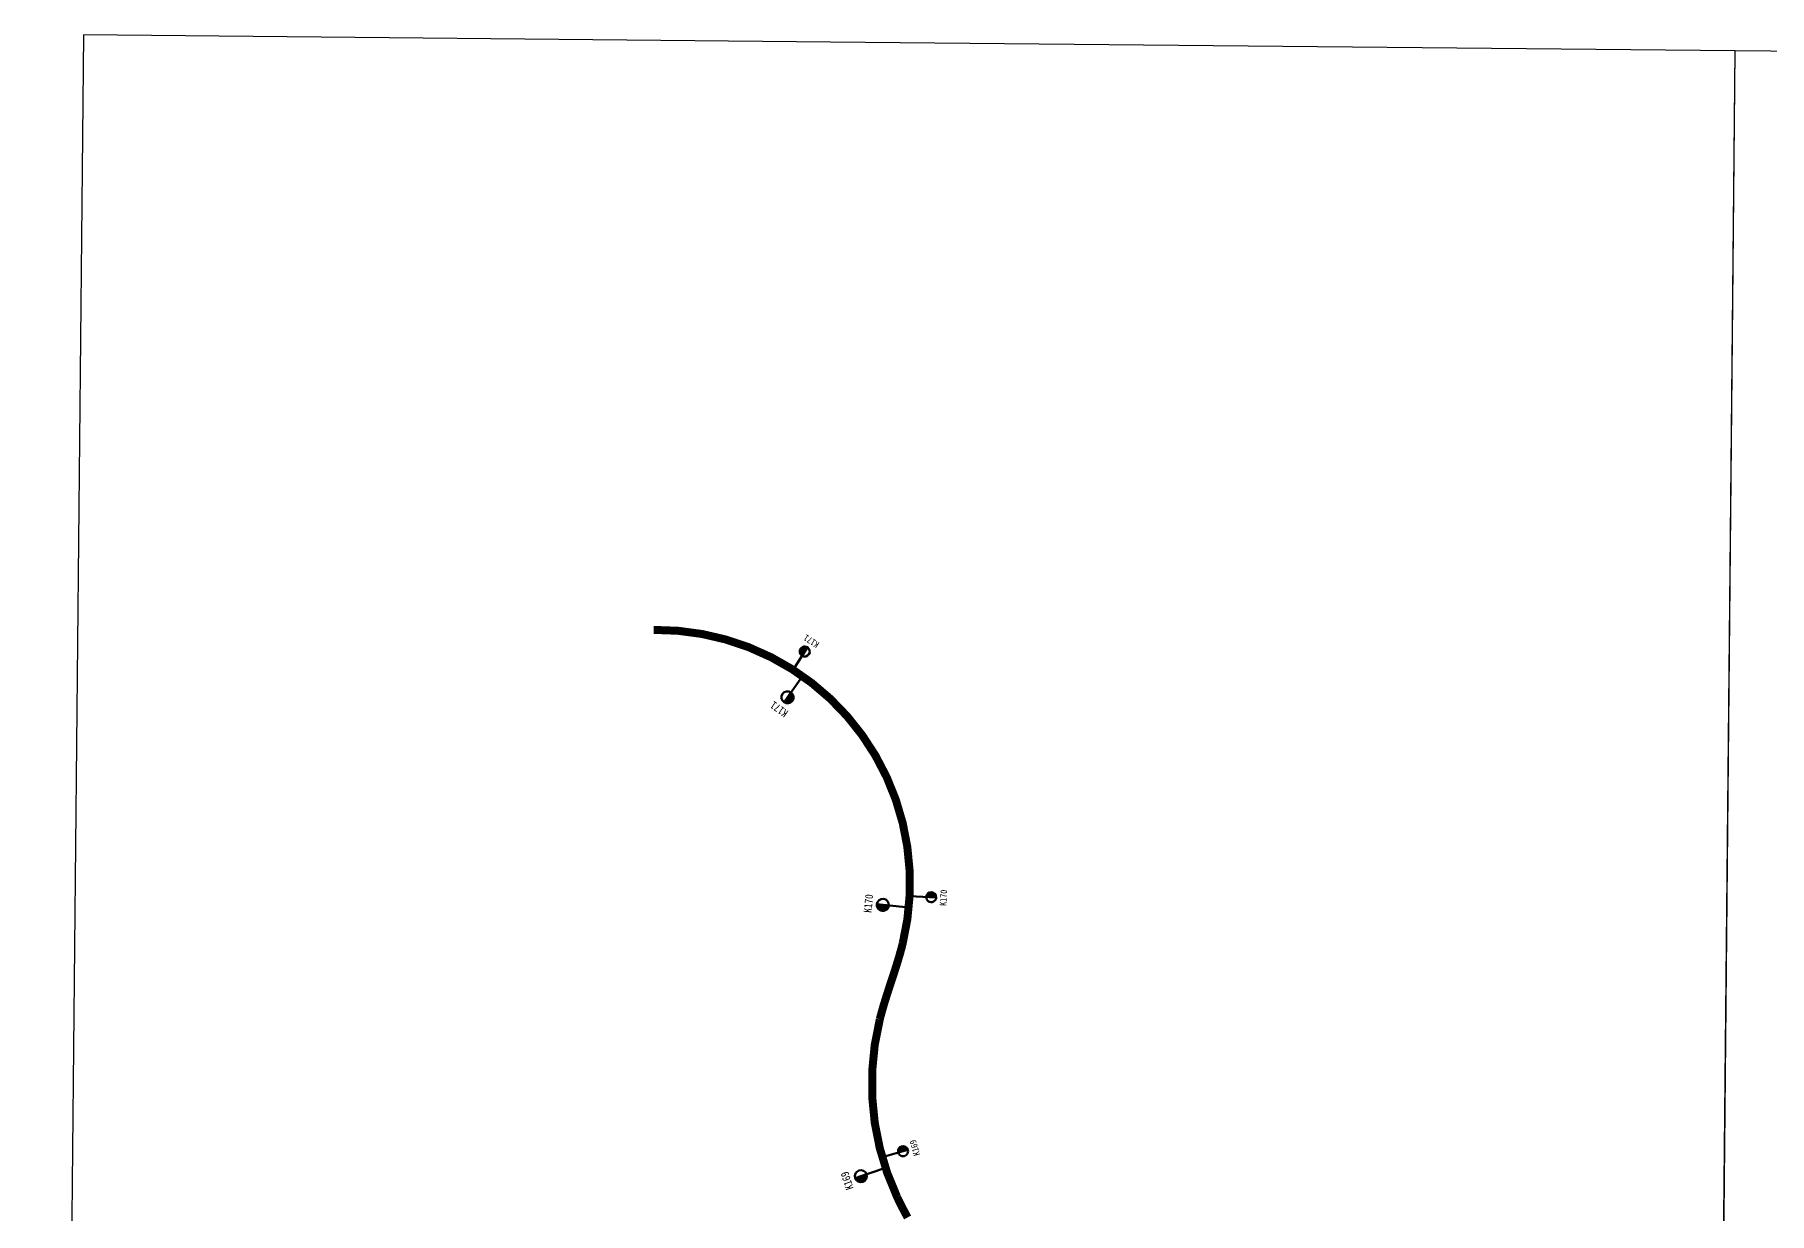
# Model space of a CAD drawing. Header units: millimetres. Extents: x 35376015 to 35425557, y 2978369 to 3016004.
# Drawn here: x 35376015 to 35382518, y 3011585 to 3016004 of the extents above; entities that cross this region are included whole.
import ezdxf
from ezdxf.enums import TextEntityAlignment as Align

# ---------------------------------------------------------------- set-up
doc = ezdxf.new("R2010")
doc.units = ezdxf.units.MM
doc.header["$XCLIPFRAME"] = 0
doc.layers.add('station', color=1, linetype='Continuous', lineweight=60)
doc.layers.add('zhix', color=5, linetype='Continuous', lineweight=30)
doc.styles.add('GTF_XW', font='SIMHEI.TTF', dxfattribs={"width": 0.85})
picture_1 = doc.add_image_def('image1.tif', size_in_pixel=(17400, 14230))
picture_2 = doc.add_image_def('image2.tif', size_in_pixel=(17398, 14207))

# ---------------------------------------------------------------- blocks, each defined once
blk = doc.blocks.new('公里标')
at = {"layer": 'station'}
h = blk.add_hatch(color=256, dxfattribs=at)
edge = h.paths.add_edge_path()
edge.add_arc((0, 13), 3, 90, 270)
edge.add_line((0, 10), (0, 16))
blk.add_line((0, 16), (0, 0), dxfattribs=at)
blk.add_lwpolyline([(0, 16, 1), (0, 10)], format="xyb", close=True, dxfattribs=at)
blk.add_lwpolyline([(0, 16, -1), (0, 10, -15.340907)], format="xyb", dxfattribs=at)

msp = doc.modelspace()

# ---------------------------------------------------------------- linework, layer by layer
at = {"color": 7, "lineweight": 30, "const_width": 1}
for points in [[(35384426.3, 3006001.2, 0.000006), (35384390.1, 3006275.6, -0.000003), (35384334.1, 3006699.2, -0.004654)], [(35384446.2, 3006003.8, 0.000006), (35384409.9, 3006278.2, -0.000003), (35384354, 3006701.8, -0.004654)]]:
    msp.add_lwpolyline(points, format="xyb", dxfattribs=at)
at = {"layer": 'zhix', "color": 1, "const_width": 30, "flags": 128}
msp.add_lwpolyline([(35379287.4, 3011569), (35379286.9, 3011569.9), (35379286.5, 3011570.7), (35379286, 3011571.6), (35379285.5, 3011572.5), (35379285, 3011573.4), (35379284.6, 3011574.3), (35379284.1, 3011575.1), (35379283.6, 3011576), (35379283.1, 3011576.9), (35379282.7, 3011577.8), (35379282.2, 3011578.7), (35379281.7, 3011579.5), (35379281.2, 3011580.4), (35379280.8, 3011581.3), (35379280.3, 3011582.2), (35379279.8, 3011583.1), (35379279.3, 3011583.9), (35379278.9, 3011584.8), (35379278.4, 3011585.7), (35379277.9, 3011586.6), (35379277.5, 3011587.5), (35379277, 3011588.4), (35379276.5, 3011589.2), (35379276.1, 3011590.1), (35379275.6, 3011591), (35379275.1, 3011591.9), (35379274.7, 3011592.8), (35379274.2, 3011593.7), (35379273.7, 3011594.5), (35379273.3, 3011595.4), (35379272.8, 3011596.3), (35379272.3, 3011597.2), (35379271.9, 3011598.1), (35379271.4, 3011599), (35379270.9, 3011599.9), (35379270.5, 3011600.8), (35379270, 3011601.6), (35379269.6, 3011602.5), (35379269.1, 3011603.4), (35379268.6, 3011604.3), (35379268.2, 3011605.2), (35379267.7, 3011606.1), (35379267.3, 3011607), (35379266.8, 3011607.9), (35379266.3, 3011608.7), (35379265.9, 3011609.6), (35379265.4, 3011610.5), (35379265, 3011611.4), (35379264.5, 3011612.3), (35379264.1, 3011613.2), (35379263.6, 3011614.1), (35379263.2, 3011615), (35379262.7, 3011615.9), (35379262.3, 3011616.8), (35379261.8, 3011617.7), (35379261.4, 3011618.6), (35379260.9, 3011619.4), (35379260.5, 3011620.3), (35379260, 3011621.2), (35379259.6, 3011622.1), (35379259.1, 3011623), (35379258.7, 3011623.9), (35379258.2, 3011624.8), (35379257.8, 3011625.7), (35379257.4, 3011626.6), (35379256.9, 3011627.5), (35379256.5, 3011628.4), (35379256, 3011629.3), (35379255.6, 3011630.2), (35379255.2, 3011631.1), (35379254.7, 3011632), (35379254.3, 3011632.9), (35379253.8, 3011633.8), (35379253.4, 3011634.7), (35379253, 3011635.6), (35379252.5, 3011636.5), (35379252.1, 3011637.4), (35379251.7, 3011638.3), (35379251.2, 3011639.2), (35379250.8, 3011640.1), (35379250.4, 3011641), (35379250, 3011641.9), (35379249.5, 3011642.8), (35379249.1, 3011643.7), (35379248.7, 3011644.6), (35379248.2, 3011645.5), (35379248, 3011646, -0.171994), (35379183, 3012311), (35379183.2, 3012311.5), (35379183.4, 3012312.5), (35379183.7, 3012313.5), (35379183.9, 3012314.4), (35379184.1, 3012315.4), (35379184.4, 3012316.4), (35379184.6, 3012317.3), (35379184.9, 3012318.3), (35379185.1, 3012319.3), (35379185.4, 3012320.2), (35379185.6, 3012321.2), (35379185.9, 3012322.2), (35379186.1, 3012323.1), (35379186.4, 3012324.1), (35379186.6, 3012325.1), (35379186.9, 3012326), (35379187.1, 3012327), (35379187.4, 3012328), (35379187.7, 3012328.9), (35379187.9, 3012329.9), (35379188.2, 3012330.9), (35379188.4, 3012331.8), (35379188.7, 3012332.8), (35379189, 3012333.8), (35379189.2, 3012334.7), (35379189.5, 3012335.7), (35379189.8, 3012336.7), (35379190, 3012337.6), (35379190.3, 3012338.6), (35379190.5, 3012339.6), (35379190.8, 3012340.5), (35379191.1, 3012341.5), (35379191.3, 3012342.5), (35379191.6, 3012343.4), (35379191.9, 3012344.4), (35379192.2, 3012345.3), (35379192.4, 3012346.3), (35379192.7, 3012347.3), (35379193, 3012348.2), (35379193.2, 3012349.2), (35379193.5, 3012350.2), (35379193.8, 3012351.1), (35379194.1, 3012352.1), (35379194.3, 3012353), (35379194.6, 3012354), (35379194.9, 3012355), (35379195.2, 3012355.9), (35379195.5, 3012356.9), (35379195.7, 3012357.8), (35379196, 3012358.8), (35379196.3, 3012359.8), (35379196.6, 3012360.7), (35379196.9, 3012361.7), (35379197.1, 3012362.6), (35379197.4, 3012363.6), (35379197.7, 3012364.6), (35379198, 3012365.5), (35379198.3, 3012366.5), (35379198.6, 3012367.4), (35379198.9, 3012368.4), (35379199.1, 3012369.3), (35379199.4, 3012370.3), (35379199.7, 3012371.3), (35379200, 3012372.2), (35379200.3, 3012373.2), (35379200.6, 3012374.1), (35379200.9, 3012375.1), (35379201.2, 3012376), (35379201.5, 3012377), (35379201.8, 3012378), (35379202, 3012378.9), (35379202.3, 3012379.9), (35379202.6, 3012380.8), (35379202.9, 3012381.8), (35379203.2, 3012382.7), (35379203.5, 3012383.7), (35379203.8, 3012384.7), (35379204.1, 3012385.6), (35379204.4, 3012386.6), (35379204.7, 3012387.5), (35379205, 3012388.5), (35379205.3, 3012389.4), (35379205.6, 3012390.4), (35379205.9, 3012391.3), (35379206.2, 3012392.3), (35379206.5, 3012393.2), (35379206.8, 3012394.2), (35379207.1, 3012395.2), (35379207.4, 3012396.1), (35379207.7, 3012397.1), (35379208, 3012398), (35379208.3, 3012399), (35379208.6, 3012399.9), (35379208.9, 3012400.9), (35379209.2, 3012401.8), (35379209.5, 3012402.8), (35379209.8, 3012403.7), (35379210.1, 3012404.7), (35379210.4, 3012405.6), (35379210.7, 3012406.6), (35379211, 3012407.5), (35379211.3, 3012408.5), (35379211.6, 3012409.4), (35379211.9, 3012410.4), (35379212.2, 3012411.4), (35379212.5, 3012412.3), (35379212.9, 3012413.3), (35379213.2, 3012414.2), (35379213.5, 3012415.2), (35379213.8, 3012416.1), (35379214.1, 3012417.1), (35379214.4, 3012418), (35379214.7, 3012419), (35379215, 3012419.9), (35379215.3, 3012420.9), (35379215.6, 3012421.8), (35379215.9, 3012422.8), (35379216.2, 3012423.7), (35379216.6, 3012424.7), (35379216.9, 3012425.6), (35379217.2, 3012426.6), (35379217.5, 3012427.5), (35379217.8, 3012428.5), (35379218.1, 3012429.4), (35379218.4, 3012430.4), (35379218.7, 3012431.3), (35379219, 3012432.3), (35379219.3, 3012433.2), (35379219.7, 3012434.2), (35379220, 3012435.1), (35379220.3, 3012436.1), (35379220.6, 3012437), (35379220.9, 3012438), (35379221.2, 3012438.9), (35379221.5, 3012439.9), (35379221.8, 3012440.8), (35379222.1, 3012441.8), (35379222.5, 3012442.7), (35379222.8, 3012443.7), (35379223.1, 3012444.6), (35379223.4, 3012445.6), (35379223.7, 3012446.5), (35379224, 3012447.5), (35379224.3, 3012448.4), (35379224.6, 3012449.4), (35379225, 3012450.3), (35379225.3, 3012451.3), (35379225.6, 3012452.2), (35379225.9, 3012453.2), (35379226.2, 3012454.1), (35379226.5, 3012455.1), (35379226.8, 3012456), (35379227.1, 3012457), (35379227.5, 3012457.9), (35379227.8, 3012458.9), (35379228.1, 3012459.8), (35379228.4, 3012460.8), (35379228.7, 3012461.7), (35379229, 3012462.7), (35379229.3, 3012463.6), (35379229.6, 3012464.6), (35379230, 3012465.5), (35379230.3, 3012466.5), (35379230.6, 3012467.4), (35379230.9, 3012468.4), (35379231.2, 3012469.3), (35379231.5, 3012470.3), (35379231.8, 3012471.2), (35379232.1, 3012472.2), (35379232.4, 3012473.1), (35379232.8, 3012474.1), (35379233.1, 3012475), (35379233.4, 3012476), (35379233.7, 3012476.9), (35379234, 3012477.9), (35379234.3, 3012478.8), (35379234.6, 3012479.8), (35379234.9, 3012480.7), (35379235.2, 3012481.7), (35379235.5, 3012482.6), (35379235.9, 3012483.6), (35379236.2, 3012484.5), (35379236.5, 3012485.5), (35379236.8, 3012486.4), (35379237.1, 3012487.4), (35379237.4, 3012488.3), (35379237.7, 3012489.3), (35379238, 3012490.2), (35379238.3, 3012491.2), (35379238.6, 3012492.2), (35379238.9, 3012493.1), (35379239.2, 3012494.1), (35379239.6, 3012495), (35379239.9, 3012496), (35379240.2, 3012496.9), (35379240.5, 3012497.9), (35379240.8, 3012498.8), (35379241.1, 3012499.8), (35379241.4, 3012500.7), (35379241.7, 3012501.7), (35379242, 3012502.6), (35379242.3, 3012503.6), (35379242.6, 3012504.5), (35379242.9, 3012505.5), (35379243.2, 3012506.4), (35379243.5, 3012507.4), (35379243.8, 3012508.3), (35379244.1, 3012509.3), (35379244.4, 3012510.3), (35379244.7, 3012511.2), (35379245, 3012512.2), (35379245.3, 3012513.1), (35379245.6, 3012514.1), (35379245.9, 3012515), (35379246.2, 3012516), (35379246.5, 3012516.9), (35379246.8, 3012517.9), (35379247.1, 3012518.8), (35379247.4, 3012519.8), (35379247.7, 3012520.7), (35379248, 3012521.7), (35379248.3, 3012522.7), (35379248.6, 3012523.6), (35379248.9, 3012524.6), (35379249.2, 3012525.5), (35379249.5, 3012526.5), (35379249.8, 3012527.4), (35379250, 3012528.4), (35379250.3, 3012529.4), (35379250.6, 3012530.3), (35379250.9, 3012531.3), (35379251.2, 3012532.2), (35379251.5, 3012533.2), (35379251.8, 3012534.1), (35379252.1, 3012535.1), (35379252.4, 3012536.1), (35379252.7, 3012537), (35379252.9, 3012538), (35379253.2, 3012538.9), (35379253.5, 3012539.9), (35379253.8, 3012540.8), (35379254.1, 3012541.8), (35379254.4, 3012542.8), (35379254.6, 3012543.7), (35379254.9, 3012544.7), (35379255.2, 3012545.6), (35379255.5, 3012546.6), (35379255.8, 3012547.6), (35379256.1, 3012548.5), (35379256.3, 3012549.5), (35379256.6, 3012550.4), (35379256.9, 3012551.4), (35379257.2, 3012552.4), (35379257.4, 3012553.3), (35379257.7, 3012554.3), (35379258, 3012555.2), (35379258.3, 3012556.2), (35379258.5, 3012557.2), (35379258.8, 3012558.1), (35379259.1, 3012559.1), (35379259.4, 3012560.1), (35379259.6, 3012561), (35379259.9, 3012562), (35379260.2, 3012562.9), (35379260.4, 3012563.9), (35379260.7, 3012564.9), (35379261, 3012565.8), (35379261.2, 3012566.8), (35379261.5, 3012567.8), (35379261.8, 3012568.7), (35379262, 3012569.7), (35379262.3, 3012570.7), (35379262.6, 3012571.6), (35379262.8, 3012572.6), (35379263.1, 3012573.6), (35379263.3, 3012574.5), (35379263.6, 3012575.5), (35379263.9, 3012576.4), (35379264.1, 3012577.4), (35379264.4, 3012578.4), (35379264.6, 3012579.3), (35379264.9, 3012580.3), (35379265.1, 3012581.3), (35379265.4, 3012582.3), (35379265.6, 3012583.2), (35379265.9, 3012584.2), (35379266.1, 3012585.2), (35379266.4, 3012586.1), (35379266.6, 3012587.1), (35379266.9, 3012588.1), (35379267.1, 3012589), (35379267.4, 3012590), (35379267.6, 3012591), (35379267.9, 3012591.9), (35379268.1, 3012592.9), (35379268.3, 3012593.9), (35379268.6, 3012594.9), (35379268.8, 3012595.8), (35379269.1, 3012596.8), (35379269.2, 3012597.3, 0.489541), (35378335.9, 3013772.4)], format="xyb", dxfattribs=at)
at = {"layer": 'zhix', "color": 5, "const_width": 30, "flags": 128}
msp.add_lwpolyline([(35379287.4, 3011569), (35379286.9, 3011569.9), (35379286.5, 3011570.7), (35379286, 3011571.6), (35379285.5, 3011572.5), (35379285, 3011573.4), (35379284.6, 3011574.3), (35379284.1, 3011575.1), (35379283.6, 3011576), (35379283.1, 3011576.9), (35379282.7, 3011577.8), (35379282.2, 3011578.7), (35379281.7, 3011579.5), (35379281.2, 3011580.4), (35379280.8, 3011581.3), (35379280.3, 3011582.2), (35379279.8, 3011583.1), (35379279.3, 3011583.9), (35379278.9, 3011584.8), (35379278.4, 3011585.7), (35379277.9, 3011586.6), (35379277.5, 3011587.5), (35379277, 3011588.4), (35379276.5, 3011589.2), (35379276.1, 3011590.1), (35379275.6, 3011591), (35379275.1, 3011591.9), (35379274.7, 3011592.8), (35379274.2, 3011593.7), (35379273.7, 3011594.5), (35379273.3, 3011595.4), (35379272.8, 3011596.3), (35379272.3, 3011597.2), (35379271.9, 3011598.1), (35379271.4, 3011599), (35379270.9, 3011599.9), (35379270.5, 3011600.8), (35379270, 3011601.6), (35379269.6, 3011602.5), (35379269.1, 3011603.4), (35379268.6, 3011604.3), (35379268.2, 3011605.2), (35379267.7, 3011606.1), (35379267.3, 3011607), (35379266.8, 3011607.9), (35379266.3, 3011608.7), (35379265.9, 3011609.6), (35379265.4, 3011610.5), (35379265, 3011611.4), (35379264.5, 3011612.3), (35379264.1, 3011613.2), (35379263.6, 3011614.1), (35379263.2, 3011615), (35379262.7, 3011615.9), (35379262.3, 3011616.8), (35379261.8, 3011617.7), (35379261.4, 3011618.6), (35379260.9, 3011619.4), (35379260.5, 3011620.3), (35379260, 3011621.2), (35379259.6, 3011622.1), (35379259.1, 3011623), (35379258.7, 3011623.9), (35379258.2, 3011624.8), (35379257.8, 3011625.7), (35379257.4, 3011626.6), (35379256.9, 3011627.5), (35379256.5, 3011628.4), (35379256, 3011629.3), (35379255.6, 3011630.2), (35379255.2, 3011631.1), (35379254.7, 3011632), (35379254.3, 3011632.9), (35379253.8, 3011633.8), (35379253.4, 3011634.7), (35379253, 3011635.6), (35379252.5, 3011636.5), (35379252.1, 3011637.4), (35379251.7, 3011638.3), (35379251.2, 3011639.2), (35379250.8, 3011640.1), (35379250.4, 3011641), (35379250, 3011641.9), (35379249.5, 3011642.8), (35379249.1, 3011643.7), (35379248.7, 3011644.6), (35379248.2, 3011645.5), (35379248, 3011646, -0.171994), (35379183, 3012311), (35379183.2, 3012311.5), (35379183.4, 3012312.5), (35379183.7, 3012313.5), (35379183.9, 3012314.4), (35379184.1, 3012315.4), (35379184.4, 3012316.4), (35379184.6, 3012317.3), (35379184.9, 3012318.3), (35379185.1, 3012319.3), (35379185.4, 3012320.2), (35379185.6, 3012321.2), (35379185.9, 3012322.2), (35379186.1, 3012323.1), (35379186.4, 3012324.1), (35379186.6, 3012325.1), (35379186.9, 3012326), (35379187.1, 3012327), (35379187.4, 3012328), (35379187.7, 3012328.9), (35379187.9, 3012329.9), (35379188.2, 3012330.9), (35379188.4, 3012331.8), (35379188.7, 3012332.8), (35379189, 3012333.8), (35379189.2, 3012334.7), (35379189.5, 3012335.7), (35379189.8, 3012336.7), (35379190, 3012337.6), (35379190.3, 3012338.6), (35379190.5, 3012339.6), (35379190.8, 3012340.5), (35379191.1, 3012341.5), (35379191.3, 3012342.5), (35379191.6, 3012343.4), (35379191.9, 3012344.4), (35379192.2, 3012345.3), (35379192.4, 3012346.3), (35379192.7, 3012347.3), (35379193, 3012348.2), (35379193.2, 3012349.2), (35379193.5, 3012350.2), (35379193.8, 3012351.1), (35379194.1, 3012352.1), (35379194.3, 3012353), (35379194.6, 3012354), (35379194.9, 3012355), (35379195.2, 3012355.9), (35379195.5, 3012356.9), (35379195.7, 3012357.8), (35379196, 3012358.8), (35379196.3, 3012359.8), (35379196.6, 3012360.7), (35379196.9, 3012361.7), (35379197.1, 3012362.6), (35379197.4, 3012363.6), (35379197.7, 3012364.6), (35379198, 3012365.5), (35379198.3, 3012366.5), (35379198.6, 3012367.4), (35379198.9, 3012368.4), (35379199.1, 3012369.3), (35379199.4, 3012370.3), (35379199.7, 3012371.3), (35379200, 3012372.2), (35379200.3, 3012373.2), (35379200.6, 3012374.1), (35379200.9, 3012375.1), (35379201.2, 3012376), (35379201.5, 3012377), (35379201.8, 3012378), (35379202, 3012378.9), (35379202.3, 3012379.9), (35379202.6, 3012380.8), (35379202.9, 3012381.8), (35379203.2, 3012382.7), (35379203.5, 3012383.7), (35379203.8, 3012384.7), (35379204.1, 3012385.6), (35379204.4, 3012386.6), (35379204.7, 3012387.5), (35379205, 3012388.5), (35379205.3, 3012389.4), (35379205.6, 3012390.4), (35379205.9, 3012391.3), (35379206.2, 3012392.3), (35379206.5, 3012393.2), (35379206.8, 3012394.2), (35379207.1, 3012395.2), (35379207.4, 3012396.1), (35379207.7, 3012397.1), (35379208, 3012398), (35379208.3, 3012399), (35379208.6, 3012399.9), (35379208.9, 3012400.9), (35379209.2, 3012401.8), (35379209.5, 3012402.8), (35379209.8, 3012403.7), (35379210.1, 3012404.7), (35379210.4, 3012405.6), (35379210.7, 3012406.6), (35379211, 3012407.5), (35379211.3, 3012408.5), (35379211.6, 3012409.4), (35379211.9, 3012410.4), (35379212.2, 3012411.4), (35379212.5, 3012412.3), (35379212.9, 3012413.3), (35379213.2, 3012414.2), (35379213.5, 3012415.2), (35379213.8, 3012416.1), (35379214.1, 3012417.1), (35379214.4, 3012418), (35379214.7, 3012419), (35379215, 3012419.9), (35379215.3, 3012420.9), (35379215.6, 3012421.8), (35379215.9, 3012422.8), (35379216.2, 3012423.7), (35379216.6, 3012424.7), (35379216.9, 3012425.6), (35379217.2, 3012426.6), (35379217.5, 3012427.5), (35379217.8, 3012428.5), (35379218.1, 3012429.4), (35379218.4, 3012430.4), (35379218.7, 3012431.3), (35379219, 3012432.3), (35379219.3, 3012433.2), (35379219.7, 3012434.2), (35379220, 3012435.1), (35379220.3, 3012436.1), (35379220.6, 3012437), (35379220.9, 3012438), (35379221.2, 3012438.9), (35379221.5, 3012439.9), (35379221.8, 3012440.8), (35379222.1, 3012441.8), (35379222.5, 3012442.7), (35379222.8, 3012443.7), (35379223.1, 3012444.6), (35379223.4, 3012445.6), (35379223.7, 3012446.5), (35379224, 3012447.5), (35379224.3, 3012448.4), (35379224.6, 3012449.4), (35379225, 3012450.3), (35379225.3, 3012451.3), (35379225.6, 3012452.2), (35379225.9, 3012453.2), (35379226.2, 3012454.1), (35379226.5, 3012455.1), (35379226.8, 3012456), (35379227.1, 3012457), (35379227.5, 3012457.9), (35379227.8, 3012458.9), (35379228.1, 3012459.8), (35379228.4, 3012460.8), (35379228.7, 3012461.7), (35379229, 3012462.7), (35379229.3, 3012463.6), (35379229.6, 3012464.6), (35379230, 3012465.5), (35379230.3, 3012466.5), (35379230.6, 3012467.4), (35379230.9, 3012468.4), (35379231.2, 3012469.3), (35379231.5, 3012470.3), (35379231.8, 3012471.2), (35379232.1, 3012472.2), (35379232.4, 3012473.1), (35379232.8, 3012474.1), (35379233.1, 3012475), (35379233.4, 3012476), (35379233.7, 3012476.9), (35379234, 3012477.9), (35379234.3, 3012478.8), (35379234.6, 3012479.8), (35379234.9, 3012480.7), (35379235.2, 3012481.7), (35379235.5, 3012482.6), (35379235.9, 3012483.6), (35379236.2, 3012484.5), (35379236.5, 3012485.5), (35379236.8, 3012486.4), (35379237.1, 3012487.4), (35379237.4, 3012488.3), (35379237.7, 3012489.3), (35379238, 3012490.2), (35379238.3, 3012491.2), (35379238.6, 3012492.2), (35379238.9, 3012493.1), (35379239.2, 3012494.1), (35379239.6, 3012495), (35379239.9, 3012496), (35379240.2, 3012496.9), (35379240.5, 3012497.9), (35379240.8, 3012498.8), (35379241.1, 3012499.8), (35379241.4, 3012500.7), (35379241.7, 3012501.7), (35379242, 3012502.6), (35379242.3, 3012503.6), (35379242.6, 3012504.5), (35379242.9, 3012505.5), (35379243.2, 3012506.4), (35379243.5, 3012507.4), (35379243.8, 3012508.3), (35379244.1, 3012509.3), (35379244.4, 3012510.3), (35379244.7, 3012511.2), (35379245, 3012512.2), (35379245.3, 3012513.1), (35379245.6, 3012514.1), (35379245.9, 3012515), (35379246.2, 3012516), (35379246.5, 3012516.9), (35379246.8, 3012517.9), (35379247.1, 3012518.8), (35379247.4, 3012519.8), (35379247.7, 3012520.7), (35379248, 3012521.7), (35379248.3, 3012522.7), (35379248.6, 3012523.6), (35379248.9, 3012524.6), (35379249.2, 3012525.5), (35379249.5, 3012526.5), (35379249.8, 3012527.4), (35379250, 3012528.4), (35379250.3, 3012529.4), (35379250.6, 3012530.3), (35379250.9, 3012531.3), (35379251.2, 3012532.2), (35379251.5, 3012533.2), (35379251.8, 3012534.1), (35379252.1, 3012535.1), (35379252.4, 3012536.1), (35379252.7, 3012537), (35379252.9, 3012538), (35379253.2, 3012538.9), (35379253.5, 3012539.9), (35379253.8, 3012540.8), (35379254.1, 3012541.8), (35379254.4, 3012542.8), (35379254.6, 3012543.7), (35379254.9, 3012544.7), (35379255.2, 3012545.6), (35379255.5, 3012546.6), (35379255.8, 3012547.6), (35379256.1, 3012548.5), (35379256.3, 3012549.5), (35379256.6, 3012550.4), (35379256.9, 3012551.4), (35379257.2, 3012552.4), (35379257.4, 3012553.3), (35379257.7, 3012554.3), (35379258, 3012555.2), (35379258.3, 3012556.2), (35379258.5, 3012557.2), (35379258.8, 3012558.1), (35379259.1, 3012559.1), (35379259.4, 3012560.1), (35379259.6, 3012561), (35379259.9, 3012562), (35379260.2, 3012562.9), (35379260.4, 3012563.9), (35379260.7, 3012564.9), (35379261, 3012565.8), (35379261.2, 3012566.8), (35379261.5, 3012567.8), (35379261.8, 3012568.7), (35379262, 3012569.7), (35379262.3, 3012570.7), (35379262.6, 3012571.6), (35379262.8, 3012572.6), (35379263.1, 3012573.6), (35379263.3, 3012574.5), (35379263.6, 3012575.5), (35379263.9, 3012576.4), (35379264.1, 3012577.4), (35379264.4, 3012578.4), (35379264.6, 3012579.3), (35379264.9, 3012580.3), (35379265.1, 3012581.3), (35379265.4, 3012582.3), (35379265.6, 3012583.2), (35379265.9, 3012584.2), (35379266.1, 3012585.2), (35379266.4, 3012586.1), (35379266.6, 3012587.1), (35379266.9, 3012588.1), (35379267.1, 3012589), (35379267.4, 3012590), (35379267.6, 3012591), (35379267.9, 3012591.9), (35379268.1, 3012592.9), (35379268.3, 3012593.9), (35379268.6, 3012594.9), (35379268.8, 3012595.8), (35379269.1, 3012596.8), (35379269.2, 3012597.3, 0.489541), (35378335.9, 3013772.4)], format="xyb", dxfattribs=at)

# ---------------------------------------------------------------- block references
at = {"layer": 'station', "color": 5, "yscale": 6.25, "zscale": 6.25}
for p, xscale, rotation in [((35378858.1, 3013622.8), 6.249999998508941, 327.3980024141158), ((35379295, 3012774.2), 6.25000000015387, 267.0866555746534), ((35379192.2, 3011795.1), 6.249999999117478, 285.9683730686837)]:
    msp.add_blockref('公里标', p, dxfattribs=dict(at, xscale=xscale, rotation=rotation))
at = {"layer": 'station', "color": 1, "yscale": 7.5, "zscale": 7.5}
for p, xscale, rotation in [((35378893.3, 3013599.2), 7.500000002206572, 144.8416393499813), ((35379291.9, 3012731.9), 7.500000000290574, 84.53029247507254), ((35379204.7, 3011754.6), 7.499999998897341, 108.3969179826624)]:
    msp.add_blockref('公里标', p, dxfattribs=dict(at, xscale=xscale, rotation=rotation))

# ---------------------------------------------------------------- texts
at = {"layer": 'station', "color": 5, "style": 'GTF_XW', "width": 0.85}
for s, rotation, p in [('K171', 147.398, (35378919.7, 3013719.1)), ('K170', 87.08666, (35379409.2, 3012768.4)), ('K169', 105.96837, (35379302.1, 3011826.5))]:
    msp.add_text(s, height=25, rotation=rotation, dxfattribs=at).set_placement(p, align=Align.TOP_CENTER)
at = {"layer": 'station', "color": 1, "style": 'GTF_XW', "width": 0.85}
for s, rotation, p in [('K171', 144.84164, (35378814.3, 3013487)), ('K170', 84.53029, (35379155.4, 3012745)), ('K169', 108.39692, (35379074.6, 3011711.3))]:
    msp.add_text(s, height=30, rotation=rotation, dxfattribs=at).set_placement(p, align=Align.CENTER)

# ---------------------------------------------------------------- pictures from other files: only their frames are drawn
at = {"color": 251}
image = msp.add_image(picture_1, insert=(35375795.9, 3010387.7), size_in_units=(7340.7, 6003.3), rotation=0.00127, dxfattribs=at)
image.set_boundary_path([(954, 916.1), (845.3, 11863.47), (9964.4, 11953.1), (15524.23, 12006.1), (15585.7, 5666.54), (15629.3, 1059.5), (7591.6, 982.4), (954, 916.1)])
image = msp.add_image(picture_2, insert=(35381995.7, 3010425.5), size_in_units=(7344.6, 5997.5), rotation=-0.00276, dxfattribs=at)
image.set_boundary_path([(930.5, 1134.6), (907.93, 3370.33), (827.27, 12074.56), (2376.65, 12088.9), (15497.35, 12210.07), (15557.77, 5738.6), (15596.67, 1270.23), (9483.03, 1213.54), (930.5, 1134.6), (930.5, 1134.6)])

doc.saveas('drawing.dxf')
